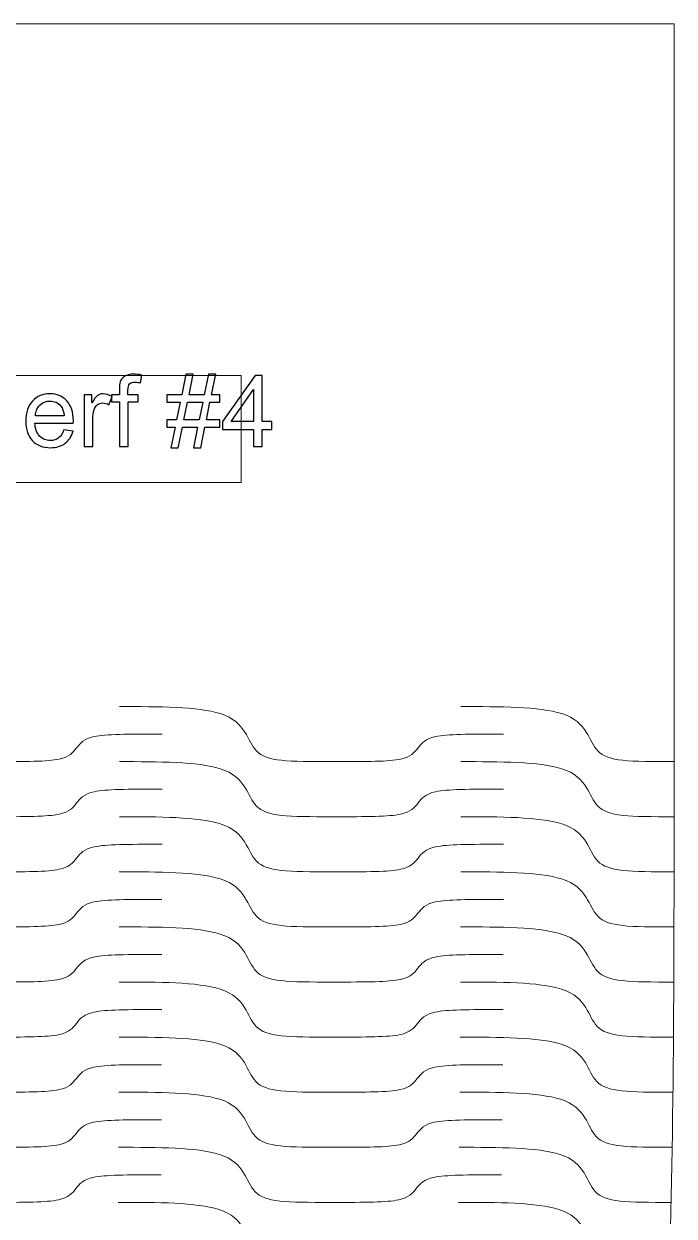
# Model space of a CAD drawing. Header units: centimetres. Extents: x -29.7 to 21.6, y -14.4 to 13.7.
# Drawn here: x -2.89 to 0.9, y 6.73 to 13.7 of the extents above; entities that cross this region are included whole.
import ezdxf

# ---------------------------------------------------------------- set-up
doc = ezdxf.new("R2010")
doc.units = ezdxf.units.CM
doc.header["$MEASUREMENT"] = 0
doc.layers.add('Layer 1', color=7, linetype='Continuous')

msp = doc.modelspace()

# ---------------------------------------------------------------- linework, layer by layer
at = {"layer": 'Layer 1', "color": 1, "lineweight": 9}
for points, knots in [([(-9.06641, 9.70732), (-9.06641, 9.70732), (-9.06641, 13.6953), (-9.06641, 13.6953), (-9.06641, 13.6953), (-9.06641, 13.6953), (0.90354, 13.6953), (0.90354, 13.6953), (0.90354, 13.6953), (0.90354, 13.6953), (0.90354, 9.70732), (0.90354, 9.70732)], [0, 0, 0, 0, 0.25, 0.25, 0.25, 0.25, 0.5, 0.5, 0.5, 0.5, 1, 1, 1, 1]), ([(-1.62536, 11.01684), (-1.62536, 11.01684), (-6.10101, 11.01684), (-6.10101, 11.01684), (-6.10101, 11.01684), (-6.10101, 11.01684), (-6.10101, 11.64086), (-6.10101, 11.64086), (-6.10101, 11.64086), (-6.10101, 11.64086), (-1.62536, 11.64086), (-1.62536, 11.64086), (-1.62536, 11.64086), (-1.62536, 11.64086), (-1.62536, 11.01684), (-1.62536, 11.01684)], [0, 0, 0, 0, 0.2, 0.2, 0.2, 0.2, 0.4, 0.4, 0.4, 0.4, 0.6, 0.6, 0.6, 0.6, 1, 1, 1, 1]), ([(-1.62536, 11.01684), (-1.62536, 11.01684), (-6.10101, 11.01684), (-6.10101, 11.01684), (-6.10101, 11.01684), (-6.10101, 11.01684), (-6.10101, 11.64086), (-6.10101, 11.64086), (-6.10101, 11.64086), (-6.10101, 11.64086), (-1.62536, 11.64086), (-1.62536, 11.64086), (-1.62536, 11.64086), (-1.62536, 11.64086), (-1.62536, 11.01684), (-1.62536, 11.01684)], [0, 0, 0, 0, 0.2, 0.2, 0.2, 0.2, 0.4, 0.4, 0.4, 0.4, 0.6, 0.6, 0.6, 0.6, 1, 1, 1, 1]), ([(-2.33673, 11.22593), (-2.33673, 11.22593), (-2.33673, 11.48802), (-2.33673, 11.48802), (-2.33673, 11.48802), (-2.33673, 11.48802), (-2.38206, 11.48802), (-2.38206, 11.48802), (-2.38206, 11.48802), (-2.38206, 11.48802), (-2.38206, 11.52753), (-2.38206, 11.52753), (-2.38206, 11.52753), (-2.38206, 11.52753), (-2.33673, 11.52753), (-2.33673, 11.52753), (-2.33673, 11.52753), (-2.33673, 11.52753), (-2.33673, 11.55949), (-2.33673, 11.55949), (-2.33673, 11.55949), (-2.33673, 11.57974), (-2.33499, 11.59475), (-2.33141, 11.60453), (-2.33141, 11.60453), (-2.32647, 11.6177), (-2.31794, 11.62845), (-2.30555, 11.63668), (-2.30555, 11.63668), (-2.29325, 11.64492), (-2.27591, 11.64899), (-2.25363, 11.64899), (-2.25363, 11.64899), (-2.2392, 11.64899), (-2.22332, 11.64724), (-2.20588, 11.64385), (-2.20588, 11.64385), (-2.20588, 11.64385), (-2.21354, 11.59911), (-2.21354, 11.59911), (-2.21354, 11.59911), (-2.22419, 11.60095), (-2.23416, 11.60191), (-2.24366, 11.60191), (-2.24366, 11.60191), (-2.25915, 11.60191), (-2.2701, 11.59862), (-2.27659, 11.59204), (-2.27659, 11.59204), (-2.28298, 11.58545), (-2.28618, 11.57315), (-2.28618, 11.55513), (-2.28618, 11.55513), (-2.28618, 11.55513), (-2.28618, 11.52753), (-2.28618, 11.52753), (-2.28618, 11.52753), (-2.28618, 11.52753), (-2.22748, 11.52753), (-2.22748, 11.52753), (-2.22748, 11.52753), (-2.22748, 11.52753), (-2.22748, 11.48802), (-2.22748, 11.48802), (-2.22748, 11.48802), (-2.22748, 11.48802), (-2.28559, 11.48802), (-2.28559, 11.48802), (-2.28559, 11.48802), (-2.28559, 11.48802), (-2.28559, 11.22593), (-2.28559, 11.22593), (-2.28559, 11.22593), (-2.28559, 11.22593), (-2.33673, 11.22593), (-2.33673, 11.22593)], [0, 0, 0, 0, 0.05, 0.05, 0.05, 0.05, 0.1, 0.1, 0.1, 0.1, 0.15, 0.15, 0.15, 0.15, 0.2, 0.2, 0.2, 0.2, 0.25, 0.25, 0.25, 0.25, 0.3, 0.3, 0.3, 0.3, 0.35, 0.35, 0.35, 0.35, 0.4, 0.4, 0.4, 0.4, 0.45, 0.45, 0.45, 0.45, 0.5, 0.5, 0.5, 0.5, 0.55, 0.55, 0.55, 0.55, 0.6, 0.6, 0.6, 0.6, 0.65, 0.65, 0.65, 0.65, 0.7, 0.7, 0.7, 0.7, 0.75, 0.75, 0.75, 0.75, 0.8, 0.8, 0.8, 0.8, 0.85, 0.85, 0.85, 0.85, 0.9, 0.9, 0.9, 0.9, 1, 1, 1, 1]), ([(-2.03533, 11.21896), (-2.03533, 11.21896), (-2.01064, 11.33983), (-2.01064, 11.33983), (-2.01064, 11.33983), (-2.01064, 11.33983), (-2.05858, 11.33983), (-2.05858, 11.33983), (-2.05858, 11.33983), (-2.05858, 11.33983), (-2.05858, 11.38225), (-2.05858, 11.38225), (-2.05858, 11.38225), (-2.05858, 11.38225), (-2.00202, 11.38225), (-2.00202, 11.38225), (-2.00202, 11.38225), (-2.00202, 11.38225), (-1.981, 11.48511), (-1.981, 11.48511), (-1.981, 11.48511), (-1.981, 11.48511), (-2.05858, 11.48511), (-2.05858, 11.48511), (-2.05858, 11.48511), (-2.05858, 11.48511), (-2.05858, 11.52753), (-2.05858, 11.52753), (-2.05858, 11.52753), (-2.05858, 11.52753), (-1.97238, 11.52753), (-1.97238, 11.52753), (-1.97238, 11.52753), (-1.97238, 11.52753), (-1.94758, 11.64899), (-1.94758, 11.64899), (-1.94758, 11.64899), (-1.94758, 11.64899), (-1.90497, 11.64899), (-1.90497, 11.64899), (-1.90497, 11.64899), (-1.90497, 11.64899), (-1.92976, 11.52753), (-1.92976, 11.52753), (-1.92976, 11.52753), (-1.92976, 11.52753), (-1.84114, 11.52753), (-1.84114, 11.52753), (-1.84114, 11.52753), (-1.84114, 11.52753), (-1.81635, 11.64899), (-1.81635, 11.64899), (-1.81635, 11.64899), (-1.81635, 11.64899), (-1.77383, 11.64899), (-1.77383, 11.64899), (-1.77383, 11.64899), (-1.77383, 11.64899), (-1.79862, 11.52753), (-1.79862, 11.52753), (-1.79862, 11.52753), (-1.79862, 11.52753), (-1.74942, 11.52753), (-1.74942, 11.52753), (-1.74942, 11.52753), (-1.74942, 11.52753), (-1.74942, 11.48511), (-1.74942, 11.48511), (-1.74942, 11.48511), (-1.74942, 11.48511), (-1.80724, 11.48511), (-1.80724, 11.48511), (-1.80724, 11.48511), (-1.80724, 11.48511), (-1.82826, 11.38225), (-1.82826, 11.38225), (-1.82826, 11.38225), (-1.82826, 11.38225), (-1.74942, 11.38225), (-1.74942, 11.38225), (-1.74942, 11.38225), (-1.74942, 11.38225), (-1.74942, 11.33983), (-1.74942, 11.33983), (-1.74942, 11.33983), (-1.74942, 11.33983), (-1.83688, 11.33983), (-1.83688, 11.33983), (-1.83688, 11.33983), (-1.83688, 11.33983), (-1.86158, 11.21896), (-1.86158, 11.21896), (-1.86158, 11.21896), (-1.86158, 11.21896), (-1.90419, 11.21896), (-1.90419, 11.21896), (-1.90419, 11.21896), (-1.90419, 11.21896), (-1.8795, 11.33983), (-1.8795, 11.33983), (-1.8795, 11.33983), (-1.8795, 11.33983), (-1.96812, 11.33983), (-1.96812, 11.33983), (-1.96812, 11.33983), (-1.96812, 11.33983), (-1.99282, 11.21896), (-1.99282, 11.21896), (-1.99282, 11.21896), (-1.99282, 11.21896), (-2.03533, 11.21896), (-2.03533, 11.21896)], [0, 0, 0, 0, 0.0344828, 0.0344828, 0.0344828, 0.0344828, 0.0689655, 0.0689655, 0.0689655, 0.0689655, 0.1034483, 0.1034483, 0.1034483, 0.1034483, 0.137931, 0.137931, 0.137931, 0.137931, 0.1724138, 0.1724138, 0.1724138, 0.1724138, 0.2068966, 0.2068966, 0.2068966, 0.2068966, 0.2413793, 0.2413793, 0.2413793, 0.2413793, 0.2758621, 0.2758621, 0.2758621, 0.2758621, 0.3103448, 0.3103448, 0.3103448, 0.3103448, 0.3448276, 0.3448276, 0.3448276, 0.3448276, 0.3793103, 0.3793103, 0.3793103, 0.3793103, 0.4137931, 0.4137931, 0.4137931, 0.4137931, 0.4482759, 0.4482759, 0.4482759, 0.4482759, 0.4827586, 0.4827586, 0.4827586, 0.4827586, 0.5172414, 0.5172414, 0.5172414, 0.5172414, 0.5517241, 0.5517241, 0.5517241, 0.5517241, 0.5862069, 0.5862069, 0.5862069, 0.5862069, 0.6206897, 0.6206897, 0.6206897, 0.6206897, 0.6551724, 0.6551724, 0.6551724, 0.6551724, 0.6896552, 0.6896552, 0.6896552, 0.6896552, 0.7241379, 0.7241379, 0.7241379, 0.7241379, 0.7586207, 0.7586207, 0.7586207, 0.7586207, 0.7931034, 0.7931034, 0.7931034, 0.7931034, 0.8275862, 0.8275862, 0.8275862, 0.8275862, 0.862069, 0.862069, 0.862069, 0.862069, 0.8965517, 0.8965517, 0.8965517, 0.8965517, 0.9310345, 0.9310345, 0.9310345, 0.9310345, 1, 1, 1, 1]), ([(-1.55349, 11.22593), (-1.55349, 11.22593), (-1.55349, 11.3253), (-1.55349, 11.3253), (-1.55349, 11.3253), (-1.55349, 11.3253), (-1.73422, 11.3253), (-1.73422, 11.3253), (-1.73422, 11.3253), (-1.73422, 11.3253), (-1.73422, 11.37237), (-1.73422, 11.37237), (-1.73422, 11.37237), (-1.73422, 11.37237), (-1.54419, 11.64201), (-1.54419, 11.64201), (-1.54419, 11.64201), (-1.54419, 11.64201), (-1.50235, 11.64201), (-1.50235, 11.64201), (-1.50235, 11.64201), (-1.50235, 11.64201), (-1.50235, 11.37237), (-1.50235, 11.37237), (-1.50235, 11.37237), (-1.50235, 11.37237), (-1.44598, 11.37237), (-1.44598, 11.37237), (-1.44598, 11.37237), (-1.44598, 11.37237), (-1.44598, 11.3253), (-1.44598, 11.3253), (-1.44598, 11.3253), (-1.44598, 11.3253), (-1.50235, 11.3253), (-1.50235, 11.3253), (-1.50235, 11.3253), (-1.50235, 11.3253), (-1.50235, 11.22593), (-1.50235, 11.22593), (-1.50235, 11.22593), (-1.50235, 11.22593), (-1.55349, 11.22593), (-1.55349, 11.22593)], [0, 0, 0, 0, 0.0833333, 0.0833333, 0.0833333, 0.0833333, 0.1666667, 0.1666667, 0.1666667, 0.1666667, 0.25, 0.25, 0.25, 0.25, 0.3333333, 0.3333333, 0.3333333, 0.3333333, 0.4166667, 0.4166667, 0.4166667, 0.4166667, 0.5, 0.5, 0.5, 0.5, 0.5833333, 0.5833333, 0.5833333, 0.5833333, 0.6666667, 0.6666667, 0.6666667, 0.6666667, 0.75, 0.75, 0.75, 0.75, 0.8333333, 0.8333333, 0.8333333, 0.8333333, 1, 1, 1, 1]), ([(-2.65993, 11.32356), (-2.65993, 11.32356), (-2.60705, 11.31658), (-2.60705, 11.31658), (-2.60705, 11.31658), (-2.61528, 11.28588), (-2.63068, 11.26196), (-2.65315, 11.24501), (-2.65315, 11.24501), (-2.67562, 11.22806), (-2.70429, 11.21954), (-2.73925, 11.21954), (-2.73925, 11.21954), (-2.78322, 11.21954), (-2.81809, 11.2331), (-2.84385, 11.26022), (-2.84385, 11.26022), (-2.86962, 11.28724), (-2.8825, 11.3253), (-2.8825, 11.37421), (-2.8825, 11.37421), (-2.8825, 11.42477), (-2.86952, 11.46409), (-2.84347, 11.49199), (-2.84347, 11.49199), (-2.81741, 11.51998), (-2.78361, 11.53392), (-2.74206, 11.53392), (-2.74206, 11.53392), (-2.70187, 11.53392), (-2.66903, 11.52027), (-2.64356, 11.49286), (-2.64356, 11.49286), (-2.61809, 11.46545), (-2.6053, 11.4269), (-2.6053, 11.37721), (-2.6053, 11.37721), (-2.6053, 11.37421), (-2.6054, 11.36966), (-2.60559, 11.36366), (-2.60559, 11.36366), (-2.60559, 11.36366), (-2.8302, 11.36366), (-2.8302, 11.36366), (-2.8302, 11.36366), (-2.82826, 11.33063), (-2.81896, 11.30525), (-2.80211, 11.28772), (-2.80211, 11.28772), (-2.78535, 11.27019), (-2.76434, 11.26138), (-2.73925, 11.26138), (-2.73925, 11.26138), (-2.72056, 11.26138), (-2.70458, 11.26632), (-2.69141, 11.2762), (-2.69141, 11.2762), (-2.67814, 11.28608), (-2.66768, 11.30186), (-2.65993, 11.32356)], [0, 0, 0, 0, 0.0625, 0.0625, 0.0625, 0.0625, 0.125, 0.125, 0.125, 0.125, 0.1875, 0.1875, 0.1875, 0.1875, 0.25, 0.25, 0.25, 0.25, 0.3125, 0.3125, 0.3125, 0.3125, 0.375, 0.375, 0.375, 0.375, 0.4375, 0.4375, 0.4375, 0.4375, 0.5, 0.5, 0.5, 0.5, 0.5625, 0.5625, 0.5625, 0.5625, 0.625, 0.625, 0.625, 0.625, 0.6875, 0.6875, 0.6875, 0.6875, 0.75, 0.75, 0.75, 0.75, 0.8125, 0.8125, 0.8125, 0.8125, 0.875, 0.875, 0.875, 0.875, 1, 1, 1, 1]), ([(-2.82729, 11.4055), (-2.82729, 11.4055), (-2.65935, 11.4055), (-2.65935, 11.4055), (-2.65935, 11.4055), (-2.66158, 11.43087), (-2.66807, 11.44985), (-2.67862, 11.46254), (-2.67862, 11.46254), (-2.6948, 11.4822), (-2.71591, 11.49208), (-2.74177, 11.49208), (-2.74177, 11.49208), (-2.76521, 11.49208), (-2.78487, 11.48424), (-2.80085, 11.46855), (-2.80085, 11.46855), (-2.81674, 11.45286), (-2.82555, 11.43184), (-2.82729, 11.4055)], [0, 0, 0, 0, 0.1666667, 0.1666667, 0.1666667, 0.1666667, 0.3333333, 0.3333333, 0.3333333, 0.3333333, 0.5, 0.5, 0.5, 0.5, 0.6666667, 0.6666667, 0.6666667, 0.6666667, 1, 1, 1, 1]), ([(-2.54303, 11.22593), (-2.54303, 11.22593), (-2.54303, 11.52753), (-2.54303, 11.52753), (-2.54303, 11.52753), (-2.54303, 11.52753), (-2.49712, 11.52753), (-2.49712, 11.52753), (-2.49712, 11.52753), (-2.49712, 11.52753), (-2.49712, 11.48133), (-2.49712, 11.48133), (-2.49712, 11.48133), (-2.4854, 11.50274), (-2.47455, 11.51688), (-2.46458, 11.52366), (-2.46458, 11.52366), (-2.4546, 11.53053), (-2.44366, 11.53392), (-2.43174, 11.53392), (-2.43174, 11.53392), (-2.4145, 11.53392), (-2.39697, 11.5285), (-2.37915, 11.51775), (-2.37915, 11.51775), (-2.37915, 11.51775), (-2.39736, 11.47058), (-2.39736, 11.47058), (-2.39736, 11.47058), (-2.40976, 11.47755), (-2.42215, 11.48104), (-2.43455, 11.48104), (-2.43455, 11.48104), (-2.44569, 11.48104), (-2.45567, 11.47765), (-2.46448, 11.47097), (-2.46448, 11.47097), (-2.47329, 11.46429), (-2.47959, 11.45499), (-2.48337, 11.44308), (-2.48337, 11.44308), (-2.48908, 11.42496), (-2.49189, 11.40511), (-2.49189, 11.38351), (-2.49189, 11.38351), (-2.49189, 11.38351), (-2.49189, 11.22593), (-2.49189, 11.22593), (-2.49189, 11.22593), (-2.49189, 11.22593), (-2.54303, 11.22593), (-2.54303, 11.22593)], [0, 0, 0, 0, 0.0714286, 0.0714286, 0.0714286, 0.0714286, 0.1428571, 0.1428571, 0.1428571, 0.1428571, 0.2142857, 0.2142857, 0.2142857, 0.2142857, 0.2857143, 0.2857143, 0.2857143, 0.2857143, 0.3571429, 0.3571429, 0.3571429, 0.3571429, 0.4285714, 0.4285714, 0.4285714, 0.4285714, 0.5, 0.5, 0.5, 0.5, 0.5714286, 0.5714286, 0.5714286, 0.5714286, 0.6428571, 0.6428571, 0.6428571, 0.6428571, 0.7142857, 0.7142857, 0.7142857, 0.7142857, 0.7857143, 0.7857143, 0.7857143, 0.7857143, 0.8571429, 0.8571429, 0.8571429, 0.8571429, 1, 1, 1, 1]), ([(-1.55349, 11.37237), (-1.55349, 11.37237), (-1.55349, 11.55959), (-1.55349, 11.55959), (-1.55349, 11.55959), (-1.55349, 11.55959), (-1.68395, 11.37237), (-1.68395, 11.37237), (-1.68395, 11.37237), (-1.68395, 11.37237), (-1.55349, 11.37237), (-1.55349, 11.37237)], [0, 0, 0, 0, 0.25, 0.25, 0.25, 0.25, 0.5, 0.5, 0.5, 0.5, 1, 1, 1, 1]), ([(-1.9595, 11.38225), (-1.9595, 11.38225), (-1.87088, 11.38225), (-1.87088, 11.38225), (-1.87088, 11.38225), (-1.87088, 11.38225), (-1.84986, 11.48511), (-1.84986, 11.48511), (-1.84986, 11.48511), (-1.84986, 11.48511), (-1.93848, 11.48511), (-1.93848, 11.48511), (-1.93848, 11.48511), (-1.93848, 11.48511), (-1.9595, 11.38225), (-1.9595, 11.38225)], [0, 0, 0, 0, 0.2, 0.2, 0.2, 0.2, 0.4, 0.4, 0.4, 0.4, 0.6, 0.6, 0.6, 0.6, 1, 1, 1, 1]), ([(-2.3367, 9.70732), (-2.10809, 9.70732), (-1.87948, 9.70732), (-1.747, 9.66592), (-1.747, 9.66592), (-1.6699, 9.64184), (-1.63065, 9.60101), (-1.60382, 9.55818), (-1.60382, 9.55818), (-1.5789, 9.51837), (-1.56389, 9.47724), (-1.53595, 9.44798), (-1.53595, 9.44798), (-1.47667, 9.38594), (-1.35275, 9.38549), (-1.09046, 9.38549)], [0, 0, 0, 0, 0.2, 0.2, 0.2, 0.2, 0.4, 0.4, 0.4, 0.4, 0.6, 0.6, 0.6, 0.6, 1, 1, 1, 1]), ([(0.90354, 9.70732), (0.90354, 6.85878), (0.90354, 5.4345), (0.65429, 4.0102), (0.65429, 4.0102), (0.40505, 2.58594), (-0.09346, 1.16166), (-2.08744, -0.26262)], [0, 0, 0, 0, 0.3333333, 0.3333333, 0.3333333, 0.3333333, 1, 1, 1, 1]), ([(-0.3427, 9.70732), (-0.11408, 9.70732), (0.11453, 9.70732), (0.24697, 9.66592), (0.24697, 9.66592), (0.32407, 9.64184), (0.36336, 9.60101), (0.39013, 9.55818), (0.39013, 9.55818), (0.41509, 9.51837), (0.43011, 9.47724), (0.45806, 9.44798), (0.45806, 9.44798), (0.5173, 9.38594), (0.64124, 9.38549), (0.90353, 9.38549)], [0, 0, 0, 0, 0.2, 0.2, 0.2, 0.2, 0.4, 0.4, 0.4, 0.4, 0.6, 0.6, 0.6, 0.6, 1, 1, 1, 1]), ([(-2.08744, 9.5464), (-2.2926, 9.5464), (-2.41332, 9.5464), (-2.48437, 9.53145), (-2.48437, 9.53145), (-2.54277, 9.51916), (-2.56486, 9.49318), (-2.58596, 9.46596), (-2.58596, 9.46596), (-2.60705, 9.43871), (-2.62913, 9.41272), (-2.68759, 9.40043), (-2.68759, 9.40043), (-2.75866, 9.38549), (-2.87935, 9.38549), (-3.08444, 9.38549)], [0, 0, 0, 0, 0.2, 0.2, 0.2, 0.2, 0.4, 0.4, 0.4, 0.4, 0.6, 0.6, 0.6, 0.6, 1, 1, 1, 1]), ([(-0.09348, 9.5464), (-0.2986, 9.5464), (-0.41933, 9.5464), (-0.49038, 9.53145), (-0.49038, 9.53145), (-0.54881, 9.51916), (-0.57087, 9.49318), (-0.59196, 9.46596), (-0.59196, 9.46596), (-0.61306, 9.43871), (-0.63515, 9.41272), (-0.6936, 9.40043), (-0.6936, 9.40043), (-0.76467, 9.38549), (-0.88539, 9.38549), (-1.09046, 9.38549)], [0, 0, 0, 0, 0.2, 0.2, 0.2, 0.2, 0.4, 0.4, 0.4, 0.4, 0.6, 0.6, 0.6, 0.6, 1, 1, 1, 1]), ([(-2.3367, 9.38549), (-2.10809, 9.38549), (-1.87948, 9.38549), (-1.74704, 9.34411), (-1.74704, 9.34411), (-1.6699, 9.32), (-1.63066, 9.27918), (-1.60384, 9.23636), (-1.60384, 9.23636), (-1.57893, 9.19654), (-1.56393, 9.15543), (-1.53598, 9.12617), (-1.53598, 9.12617), (-1.47676, 9.06412), (-1.3528, 9.06368), (-1.09052, 9.06368)], [0, 0, 0, 0, 0.2, 0.2, 0.2, 0.2, 0.4, 0.4, 0.4, 0.4, 0.6, 0.6, 0.6, 0.6, 1, 1, 1, 1]), ([(-0.34272, 9.38549), (-0.11408, 9.38549), (0.11453, 9.38549), (0.24695, 9.34411), (0.24695, 9.34411), (0.32406, 9.32), (0.36329, 9.27918), (0.39008, 9.23636), (0.39008, 9.23636), (0.41502, 9.19654), (0.43003, 9.15543), (0.45796, 9.12617), (0.45796, 9.12617), (0.51718, 9.06412), (0.64116, 9.06368), (0.90343, 9.06368)], [0, 0, 0, 0, 0.2, 0.2, 0.2, 0.2, 0.4, 0.4, 0.4, 0.4, 0.6, 0.6, 0.6, 0.6, 1, 1, 1, 1]), ([(-2.08746, 9.22458), (-2.29261, 9.22458), (-2.41335, 9.22458), (-2.4844, 9.20963), (-2.4844, 9.20963), (-2.54278, 9.19733), (-2.56488, 9.17136), (-2.58597, 9.14413), (-2.58597, 9.14413), (-2.60707, 9.11689), (-2.62916, 9.09089), (-2.68763, 9.07859), (-2.68763, 9.07859), (-2.75868, 9.06368), (-2.87937, 9.06368), (-3.08446, 9.06368)], [0, 0, 0, 0, 0.2, 0.2, 0.2, 0.2, 0.4, 0.4, 0.4, 0.4, 0.6, 0.6, 0.6, 0.6, 1, 1, 1, 1]), ([(-0.09351, 9.22458), (-0.29866, 9.22458), (-0.41938, 9.22458), (-0.49042, 9.20963), (-0.49042, 9.20963), (-0.54886, 9.19733), (-0.57092, 9.17136), (-0.59202, 9.14413), (-0.59202, 9.14413), (-0.61311, 9.11689), (-0.6352, 9.09089), (-0.69369, 9.07859), (-0.69369, 9.07859), (-0.76474, 9.06368), (-0.88545, 9.06368), (-1.09052, 9.06368)], [0, 0, 0, 0, 0.2, 0.2, 0.2, 0.2, 0.4, 0.4, 0.4, 0.4, 0.6, 0.6, 0.6, 0.6, 1, 1, 1, 1]), ([(-2.33673, 9.06368), (-2.10812, 9.06368), (-1.87951, 9.06368), (-1.74711, 9.02229), (-1.74711, 9.02229), (-1.66999, 8.99819), (-1.63076, 8.95735), (-1.60397, 8.91455), (-1.60397, 8.91455), (-1.57904, 8.87471), (-1.56405, 8.83359), (-1.53613, 8.80432), (-1.53613, 8.80432), (-1.4769, 8.74228), (-1.35297, 8.74186), (-1.0907, 8.74186)], [0, 0, 0, 0, 0.2, 0.2, 0.2, 0.2, 0.4, 0.4, 0.4, 0.4, 0.6, 0.6, 0.6, 0.6, 1, 1, 1, 1]), ([(-0.3428, 9.06368), (-0.11418, 9.06368), (0.11443, 9.06368), (0.24685, 9.02229), (0.24685, 9.02229), (0.32391, 8.99819), (0.36313, 8.95735), (0.38994, 8.91455), (0.38994, 8.91455), (0.41483, 8.87471), (0.4298, 8.83359), (0.45772, 8.80432), (0.45772, 8.80432), (0.51691, 8.74228), (0.64085, 8.74186), (0.9031, 8.74186)], [0, 0, 0, 0, 0.2, 0.2, 0.2, 0.2, 0.4, 0.4, 0.4, 0.4, 0.6, 0.6, 0.6, 0.6, 1, 1, 1, 1]), ([(-2.08757, 8.90275), (-2.2927, 8.90275), (-2.41339, 8.90275), (-2.48445, 8.8878), (-2.48445, 8.8878), (-2.54287, 8.8755), (-2.56495, 8.84953), (-2.58606, 8.8223), (-2.58606, 8.8223), (-2.60715, 8.79506), (-2.62922, 8.76906), (-2.68772, 8.75678), (-2.68772, 8.75678), (-2.75877, 8.74186), (-2.87946, 8.74186), (-3.08454, 8.74186)], [0, 0, 0, 0, 0.2, 0.2, 0.2, 0.2, 0.4, 0.4, 0.4, 0.4, 0.6, 0.6, 0.6, 0.6, 1, 1, 1, 1]), ([(-0.09368, 8.90275), (-0.29882, 8.90275), (-0.41953, 8.90275), (-0.49058, 8.8878), (-0.49058, 8.8878), (-0.54901, 8.8755), (-0.57107, 8.84953), (-0.5922, 8.8223), (-0.5922, 8.8223), (-0.61332, 8.79506), (-0.63539, 8.76906), (-0.69389, 8.75678), (-0.69389, 8.75678), (-0.76495, 8.74186), (-0.88565, 8.74186), (-1.0907, 8.74186)], [0, 0, 0, 0, 0.2, 0.2, 0.2, 0.2, 0.4, 0.4, 0.4, 0.4, 0.6, 0.6, 0.6, 0.6, 1, 1, 1, 1]), ([(-2.33683, 8.74186), (-2.10825, 8.74186), (-1.87966, 8.74186), (-1.74726, 8.70046), (-1.74726, 8.70046), (-1.67018, 8.67634), (-1.63095, 8.63554), (-1.60417, 8.59271), (-1.60417, 8.59271), (-1.57929, 8.55289), (-1.56434, 8.51176), (-1.53641, 8.4825), (-1.53641, 8.4825), (-1.47725, 8.42044), (-1.35334, 8.42002), (-1.09111, 8.42002)], [0, 0, 0, 0, 0.2, 0.2, 0.2, 0.2, 0.4, 0.4, 0.4, 0.4, 0.6, 0.6, 0.6, 0.6, 1, 1, 1, 1]), ([(-0.34303, 8.74186), (-0.11442, 8.74186), (0.11417, 8.74186), (0.24654, 8.70046), (0.24654, 8.70046), (0.32358, 8.67634), (0.36276, 8.63554), (0.38951, 8.59271), (0.38951, 8.59271), (0.41436, 8.55289), (0.42931, 8.51176), (0.45718, 8.4825), (0.45718, 8.4825), (0.51632, 8.42044), (0.64023, 8.42002), (0.90247, 8.42002)], [0, 0, 0, 0, 0.2, 0.2, 0.2, 0.2, 0.4, 0.4, 0.4, 0.4, 0.6, 0.6, 0.6, 0.6, 1, 1, 1, 1]), ([(-2.08775, 8.58093), (-2.29286, 8.58093), (-2.41357, 8.58093), (-2.4846, 8.56597), (-2.4846, 8.56597), (-2.54303, 8.55368), (-2.56513, 8.5277), (-2.58622, 8.50047), (-2.58622, 8.50047), (-2.60733, 8.47323), (-2.6294, 8.44725), (-2.68789, 8.43496), (-2.68789, 8.43496), (-2.75895, 8.42002), (-2.87961, 8.42002), (-3.08465, 8.42002)], [0, 0, 0, 0, 0.2, 0.2, 0.2, 0.2, 0.4, 0.4, 0.4, 0.4, 0.6, 0.6, 0.6, 0.6, 1, 1, 1, 1]), ([(-0.09405, 8.58093), (-0.29918, 8.58093), (-0.41988, 8.58093), (-0.49093, 8.56597), (-0.49093, 8.56597), (-0.54937, 8.55368), (-0.57148, 8.5277), (-0.59259, 8.50047), (-0.59259, 8.50047), (-0.61374, 8.47323), (-0.63585, 8.44725), (-0.69432, 8.43496), (-0.69432, 8.43496), (-0.76537, 8.42002), (-0.88608, 8.42002), (-1.09111, 8.42002)], [0, 0, 0, 0, 0.2, 0.2, 0.2, 0.2, 0.4, 0.4, 0.4, 0.4, 0.6, 0.6, 0.6, 0.6, 1, 1, 1, 1]), ([(-2.33707, 8.42002), (-2.10852, 8.42002), (-1.87994, 8.42002), (-1.74759, 8.37861), (-1.74759, 8.37861), (-1.67056, 8.35453), (-1.63137, 8.31372), (-1.60463, 8.27088), (-1.60463, 8.27088), (-1.57979, 8.23106), (-1.56486, 8.18995), (-1.53698, 8.16068), (-1.53698, 8.16068), (-1.47787, 8.09863), (-1.35399, 8.0982), (-1.09181, 8.0982)], [0, 0, 0, 0, 0.2, 0.2, 0.2, 0.2, 0.4, 0.4, 0.4, 0.4, 0.6, 0.6, 0.6, 0.6, 1, 1, 1, 1]), ([(-0.34351, 8.42002), (-0.11493, 8.42002), (0.11361, 8.42002), (0.2459, 8.37861), (0.2459, 8.37861), (0.32293, 8.35453), (0.36202, 8.31372), (0.3887, 8.27088), (0.3887, 8.27088), (0.4135, 8.23106), (0.42834, 8.18995), (0.45621, 8.16068), (0.45621, 8.16068), (0.51522, 8.09863), (0.63912, 8.0982), (0.90129, 8.0982)], [0, 0, 0, 0, 0.2, 0.2, 0.2, 0.2, 0.4, 0.4, 0.4, 0.4, 0.6, 0.6, 0.6, 0.6, 1, 1, 1, 1]), ([(-2.0881, 8.2591), (-2.29318, 8.2591), (-2.41389, 8.2591), (-2.48492, 8.24415), (-2.48492, 8.24415), (-2.54332, 8.23186), (-2.56542, 8.2059), (-2.58651, 8.17865), (-2.58651, 8.17865), (-2.60766, 8.15141), (-2.62975, 8.12543), (-2.68823, 8.11313), (-2.68823, 8.11313), (-2.75925, 8.0982), (-2.87989, 8.0982), (-3.08488, 8.0982)], [0, 0, 0, 0, 0.2, 0.2, 0.2, 0.2, 0.4, 0.4, 0.4, 0.4, 0.6, 0.6, 0.6, 0.6, 1, 1, 1, 1]), ([(-0.09479, 8.2591), (-0.29988, 8.2591), (-0.42057, 8.2591), (-0.4916, 8.24415), (-0.4916, 8.24415), (-0.55005, 8.23186), (-0.57218, 8.2059), (-0.59333, 8.17865), (-0.59333, 8.17865), (-0.61449, 8.15141), (-0.63662, 8.12543), (-0.69509, 8.11313), (-0.69509, 8.11313), (-0.76616, 8.0982), (-0.88681, 8.0982), (-1.09181, 8.0982)], [0, 0, 0, 0, 0.2, 0.2, 0.2, 0.2, 0.4, 0.4, 0.4, 0.4, 0.6, 0.6, 0.6, 0.6, 1, 1, 1, 1]), ([(-2.33748, 8.0982), (-2.10898, 8.0982), (-1.88046, 8.0982), (-1.74819, 8.0568), (-1.74819, 8.0568), (-1.6712, 8.03271), (-1.63206, 7.99188), (-1.60538, 7.94906), (-1.60538, 7.94906), (-1.58058, 7.90923), (-1.56572, 7.86812), (-1.53787, 7.83884), (-1.53787, 7.83884), (-1.47885, 7.77681), (-1.35501, 7.77636), (-1.09294, 7.77636)], [0, 0, 0, 0, 0.2, 0.2, 0.2, 0.2, 0.4, 0.4, 0.4, 0.4, 0.6, 0.6, 0.6, 0.6, 1, 1, 1, 1]), ([(-0.34441, 8.0982), (-0.11588, 8.0982), (0.11263, 8.0982), (0.24479, 8.0568), (0.24479, 8.0568), (0.32175, 8.03271), (0.36078, 7.99188), (0.38732, 7.94906), (0.38732, 7.94906), (0.41203, 7.90923), (0.42682, 7.86812), (0.45461, 7.83884), (0.45461, 7.83884), (0.51346, 7.77681), (0.6373, 7.77636), (0.89936, 7.77636)], [0, 0, 0, 0, 0.2, 0.2, 0.2, 0.2, 0.4, 0.4, 0.4, 0.4, 0.6, 0.6, 0.6, 0.6, 1, 1, 1, 1]), ([(-2.08875, 7.93727), (-2.29376, 7.93727), (-2.41439, 7.93727), (-2.4854, 7.92232), (-2.4854, 7.92232), (-2.5438, 7.91003), (-2.56592, 7.88407), (-2.58703, 7.85685), (-2.58703, 7.85685), (-2.60818, 7.8296), (-2.63029, 7.80361), (-2.68874, 7.79131), (-2.68874, 7.79131), (-2.75974, 7.77636), (-2.88038, 7.77636), (-3.08526, 7.77636)], [0, 0, 0, 0, 0.2, 0.2, 0.2, 0.2, 0.4, 0.4, 0.4, 0.4, 0.6, 0.6, 0.6, 0.6, 1, 1, 1, 1]), ([(-0.09601, 7.93727), (-0.30102, 7.93727), (-0.42169, 7.93727), (-0.49275, 7.92232), (-0.49275, 7.92232), (-0.55119, 7.91003), (-0.57334, 7.88407), (-0.59453, 7.85685), (-0.59453, 7.85685), (-0.61574, 7.8296), (-0.63789, 7.80361), (-0.69638, 7.79131), (-0.69638, 7.79131), (-0.76743, 7.77636), (-0.88806, 7.77636), (-1.09294, 7.77636)], [0, 0, 0, 0, 0.2, 0.2, 0.2, 0.2, 0.4, 0.4, 0.4, 0.4, 0.6, 0.6, 0.6, 0.6, 1, 1, 1, 1]), ([(-2.33817, 7.77636), (-2.10974, 7.77636), (-1.8813, 7.77636), (-1.74915, 7.73498), (-1.74915, 7.73498), (-1.67221, 7.7109), (-1.63317, 7.67008), (-1.60658, 7.62724), (-1.60658, 7.62724), (-1.58187, 7.58743), (-1.56706, 7.54632), (-1.53927, 7.51704), (-1.53927, 7.51704), (-1.48039, 7.45501), (-1.35663, 7.45457), (-1.09472, 7.45457)], [0, 0, 0, 0, 0.2, 0.2, 0.2, 0.2, 0.4, 0.4, 0.4, 0.4, 0.6, 0.6, 0.6, 0.6, 1, 1, 1, 1]), ([(-0.34584, 7.77636), (-0.11742, 7.77636), (0.11102, 7.77636), (0.24302, 7.73498), (0.24302, 7.73498), (0.31987, 7.7109), (0.35876, 7.67008), (0.38521, 7.62724), (0.38521, 7.62724), (0.40977, 7.58743), (0.42444, 7.54632), (0.45209, 7.51704), (0.45209, 7.51704), (0.51075, 7.45501), (0.6345, 7.45457), (0.89642, 7.45457)], [0, 0, 0, 0, 0.2, 0.2, 0.2, 0.2, 0.4, 0.4, 0.4, 0.4, 0.6, 0.6, 0.6, 0.6, 1, 1, 1, 1]), ([(-2.0897, 7.61546), (-2.29464, 7.61546), (-2.4152, 7.61546), (-2.48622, 7.60052), (-2.48622, 7.60052), (-2.54461, 7.58822), (-2.56669, 7.56224), (-2.58785, 7.53502), (-2.58785, 7.53502), (-2.609, 7.50778), (-2.63112, 7.4818), (-2.68954, 7.46949), (-2.68954, 7.46949), (-2.76053, 7.45457), (-2.88107, 7.45457), (-3.08585, 7.45457)], [0, 0, 0, 0, 0.2, 0.2, 0.2, 0.2, 0.4, 0.4, 0.4, 0.4, 0.6, 0.6, 0.6, 0.6, 1, 1, 1, 1]), ([(-0.09796, 7.61546), (-0.30288, 7.61546), (-0.42348, 7.61546), (-0.49453, 7.60052), (-0.49453, 7.60052), (-0.55297, 7.58822), (-0.57515, 7.56224), (-0.5964, 7.53502), (-0.5964, 7.53502), (-0.61766, 7.50778), (-0.63988, 7.4818), (-0.69835, 7.46949), (-0.69835, 7.46949), (-0.7694, 7.45457), (-0.88993, 7.45457), (-1.09472, 7.45457)], [0, 0, 0, 0, 0.2, 0.2, 0.2, 0.2, 0.4, 0.4, 0.4, 0.4, 0.6, 0.6, 0.6, 0.6, 1, 1, 1, 1]), ([(-2.33919, 7.45457), (-2.11088, 7.45457), (-1.88259, 7.45457), (-1.7506, 7.41316), (-1.7506, 7.41316), (-1.67377, 7.3891), (-1.63484, 7.34825), (-1.60834, 7.30544), (-1.60834, 7.30544), (-1.58373, 7.26562), (-1.56901, 7.22452), (-1.54133, 7.19524), (-1.54133, 7.19524), (-1.48261, 7.1332), (-1.35897, 7.13277), (-1.09727, 7.13277)], [0, 0, 0, 0, 0.2, 0.2, 0.2, 0.2, 0.4, 0.4, 0.4, 0.4, 0.6, 0.6, 0.6, 0.6, 1, 1, 1, 1]), ([(-0.34806, 7.45457), (-0.11974, 7.45457), (0.10857, 7.45457), (0.24033, 7.41316), (0.24033, 7.41316), (0.31704, 7.3891), (0.35573, 7.34825), (0.382, 7.30544), (0.382, 7.30544), (0.40641, 7.26562), (0.42091, 7.22452), (0.44844, 7.19524), (0.44844, 7.19524), (0.50681, 7.1332), (0.63046, 7.13277), (0.89216, 7.13277)], [0, 0, 0, 0, 0.2, 0.2, 0.2, 0.2, 0.4, 0.4, 0.4, 0.4, 0.6, 0.6, 0.6, 0.6, 1, 1, 1, 1]), ([(-2.09115, 7.29367), (-2.2959, 7.29367), (-2.4164, 7.29367), (-2.4874, 7.27872), (-2.4874, 7.27872), (-2.54575, 7.26641), (-2.56789, 7.24046), (-2.58902, 7.21322), (-2.58902, 7.21322), (-2.61019, 7.18598), (-2.63232, 7.15999), (-2.69072, 7.1477), (-2.69072, 7.1477), (-2.76166, 7.13277), (-2.88209, 7.13277), (-3.08671, 7.13277)], [0, 0, 0, 0, 0.2, 0.2, 0.2, 0.2, 0.4, 0.4, 0.4, 0.4, 0.6, 0.6, 0.6, 0.6, 1, 1, 1, 1]), ([(-0.10086, 7.29367), (-0.30562, 7.29367), (-0.42611, 7.29367), (-0.49718, 7.27872), (-0.49718, 7.27872), (-0.55562, 7.26641), (-0.57787, 7.24046), (-0.59916, 7.21322), (-0.59916, 7.21322), (-0.62049, 7.18598), (-0.64275, 7.15999), (-0.70123, 7.1477), (-0.70123, 7.1477), (-0.77225, 7.13277), (-0.89269, 7.13277), (-1.09727, 7.13277)], [0, 0, 0, 0, 0.2, 0.2, 0.2, 0.2, 0.4, 0.4, 0.4, 0.4, 0.6, 0.6, 0.6, 0.6, 1, 1, 1, 1]), ([(-2.34069, 7.13277), (-2.1126, 7.13277), (-1.88449, 7.13277), (-1.75271, 7.09138), (-1.75271, 7.09138), (-1.67602, 7.06729), (-1.63722, 7.02646), (-1.6109, 6.98365), (-1.6109, 6.98365), (-1.5864, 6.94384), (-1.57184, 6.90273), (-1.54423, 6.87347), (-1.54423, 6.87347), (-1.48579, 6.81144), (-1.3623, 6.81099), (-1.10092, 6.81099)], [0, 0, 0, 0, 0.2, 0.2, 0.2, 0.2, 0.4, 0.4, 0.4, 0.4, 0.6, 0.6, 0.6, 0.6, 1, 1, 1, 1]), ([(-0.35126, 7.13277), (-0.12317, 7.13277), (0.10494, 7.13277), (0.23639, 7.09138), (0.23639, 7.09138), (0.31291, 7.06729), (0.35142, 7.02646), (0.37742, 6.98365), (0.37742, 6.98365), (0.40162, 6.94384), (0.41588, 6.90273), (0.44324, 6.87347), (0.44324, 6.87347), (0.50123, 6.81144), (0.62471, 6.81099), (0.88609, 6.81099)], [0, 0, 0, 0, 0.2, 0.2, 0.2, 0.2, 0.4, 0.4, 0.4, 0.4, 0.6, 0.6, 0.6, 0.6, 1, 1, 1, 1]), ([(-2.09321, 6.97188), (-2.29777, 6.97188), (-2.41816, 6.97188), (-2.48906, 6.95693), (-2.48906, 6.95693), (-2.54739, 6.94464), (-2.56954, 6.91867), (-2.59072, 6.89144), (-2.59072, 6.89144), (-2.61191, 6.86421), (-2.63404, 6.83823), (-2.69241, 6.82594), (-2.69241, 6.82594), (-2.7633, 6.81099), (-2.88356, 6.81099), (-3.08794, 6.81099)], [0, 0, 0, 0, 0.2, 0.2, 0.2, 0.2, 0.4, 0.4, 0.4, 0.4, 0.6, 0.6, 0.6, 0.6, 1, 1, 1, 1]), ([(-0.10498, 6.97188), (-0.30955, 6.97188), (-0.42993, 6.97188), (-0.50096, 6.95693), (-0.50096, 6.95693), (-0.55936, 6.94464), (-0.58172, 6.91867), (-0.60312, 6.89144), (-0.60312, 6.89144), (-0.6245, 6.86421), (-0.64683, 6.83823), (-0.70528, 6.82594), (-0.70528, 6.82594), (-0.77627, 6.81099), (-0.89657, 6.81099), (-1.10092, 6.81099)], [0, 0, 0, 0, 0.2, 0.2, 0.2, 0.2, 0.4, 0.4, 0.4, 0.4, 0.6, 0.6, 0.6, 0.6, 1, 1, 1, 1]), ([(-2.3428, 6.81099), (-2.11498, 6.81099), (-1.88716, 6.81099), (-1.75569, 6.76961), (-1.75569, 6.76961), (-1.67917, 6.74554), (-1.64057, 6.70474), (-1.61442, 6.66193), (-1.61442, 6.66193), (-1.59011, 6.62211), (-1.57571, 6.58102), (-1.54829, 6.55177), (-1.54829, 6.55177), (-1.49015, 6.48972), (-1.36687, 6.48928), (-1.10593, 6.48928)], [0, 0, 0, 0, 0.2, 0.2, 0.2, 0.2, 0.4, 0.4, 0.4, 0.4, 0.6, 0.6, 0.6, 0.6, 1, 1, 1, 1]), ([(-0.35581, 6.81099), (-0.12799, 6.81099), (0.09987, 6.81099), (0.23089, 6.76961), (0.23089, 6.76961), (0.30717, 6.74554), (0.34533, 6.70474), (0.37104, 6.66193), (0.37104, 6.66193), (0.39495, 6.62211), (0.40892, 6.58102), (0.43603, 6.55177), (0.43603, 6.55177), (0.49354, 6.48972), (0.61683, 6.48928), (0.87772, 6.48928)], [0, 0, 0, 0, 0.2, 0.2, 0.2, 0.2, 0.4, 0.4, 0.4, 0.4, 0.6, 0.6, 0.6, 0.6, 1, 1, 1, 1])]:
    msp.add_open_spline(points, degree=3, knots=knots, dxfattribs=at)
at = {"layer": 'Layer 1', "color": 250}
for points, knots in [([(-2.33673, 11.22593), (-2.33673, 11.22593), (-2.33673, 11.48802), (-2.33673, 11.48802), (-2.33673, 11.48802), (-2.33673, 11.48802), (-2.38206, 11.48802), (-2.38206, 11.48802), (-2.38206, 11.48802), (-2.38206, 11.48802), (-2.38206, 11.52753), (-2.38206, 11.52753), (-2.38206, 11.52753), (-2.38206, 11.52753), (-2.33673, 11.52753), (-2.33673, 11.52753), (-2.33673, 11.52753), (-2.33673, 11.52753), (-2.33673, 11.55949), (-2.33673, 11.55949), (-2.33673, 11.55949), (-2.33673, 11.57974), (-2.33499, 11.59475), (-2.33141, 11.60453), (-2.33141, 11.60453), (-2.32647, 11.6177), (-2.31794, 11.62845), (-2.30555, 11.63668), (-2.30555, 11.63668), (-2.29325, 11.64492), (-2.27591, 11.64899), (-2.25363, 11.64899), (-2.25363, 11.64899), (-2.2392, 11.64899), (-2.22332, 11.64724), (-2.20588, 11.64385), (-2.20588, 11.64385), (-2.20588, 11.64385), (-2.21354, 11.59911), (-2.21354, 11.59911), (-2.21354, 11.59911), (-2.22419, 11.60095), (-2.23416, 11.60191), (-2.24366, 11.60191), (-2.24366, 11.60191), (-2.25915, 11.60191), (-2.2701, 11.59862), (-2.27659, 11.59204), (-2.27659, 11.59204), (-2.28298, 11.58545), (-2.28618, 11.57315), (-2.28618, 11.55513), (-2.28618, 11.55513), (-2.28618, 11.55513), (-2.28618, 11.52753), (-2.28618, 11.52753), (-2.28618, 11.52753), (-2.28618, 11.52753), (-2.22748, 11.52753), (-2.22748, 11.52753), (-2.22748, 11.52753), (-2.22748, 11.52753), (-2.22748, 11.48802), (-2.22748, 11.48802), (-2.22748, 11.48802), (-2.22748, 11.48802), (-2.28559, 11.48802), (-2.28559, 11.48802), (-2.28559, 11.48802), (-2.28559, 11.48802), (-2.28559, 11.22593), (-2.28559, 11.22593), (-2.28559, 11.22593), (-2.28559, 11.22593), (-2.33673, 11.22593), (-2.33673, 11.22593)], [0, 0, 0, 0, 0.05, 0.05, 0.05, 0.05, 0.1, 0.1, 0.1, 0.1, 0.15, 0.15, 0.15, 0.15, 0.2, 0.2, 0.2, 0.2, 0.25, 0.25, 0.25, 0.25, 0.3, 0.3, 0.3, 0.3, 0.35, 0.35, 0.35, 0.35, 0.4, 0.4, 0.4, 0.4, 0.45, 0.45, 0.45, 0.45, 0.5, 0.5, 0.5, 0.5, 0.55, 0.55, 0.55, 0.55, 0.6, 0.6, 0.6, 0.6, 0.65, 0.65, 0.65, 0.65, 0.7, 0.7, 0.7, 0.7, 0.75, 0.75, 0.75, 0.75, 0.8, 0.8, 0.8, 0.8, 0.85, 0.85, 0.85, 0.85, 0.9, 0.9, 0.9, 0.9, 1, 1, 1, 1]), ([(-2.03533, 11.21896), (-2.03533, 11.21896), (-2.01064, 11.33983), (-2.01064, 11.33983), (-2.01064, 11.33983), (-2.01064, 11.33983), (-2.05858, 11.33983), (-2.05858, 11.33983), (-2.05858, 11.33983), (-2.05858, 11.33983), (-2.05858, 11.38225), (-2.05858, 11.38225), (-2.05858, 11.38225), (-2.05858, 11.38225), (-2.00202, 11.38225), (-2.00202, 11.38225), (-2.00202, 11.38225), (-2.00202, 11.38225), (-1.981, 11.48511), (-1.981, 11.48511), (-1.981, 11.48511), (-1.981, 11.48511), (-2.05858, 11.48511), (-2.05858, 11.48511), (-2.05858, 11.48511), (-2.05858, 11.48511), (-2.05858, 11.52753), (-2.05858, 11.52753), (-2.05858, 11.52753), (-2.05858, 11.52753), (-1.97238, 11.52753), (-1.97238, 11.52753), (-1.97238, 11.52753), (-1.97238, 11.52753), (-1.94758, 11.64899), (-1.94758, 11.64899), (-1.94758, 11.64899), (-1.94758, 11.64899), (-1.90497, 11.64899), (-1.90497, 11.64899), (-1.90497, 11.64899), (-1.90497, 11.64899), (-1.92976, 11.52753), (-1.92976, 11.52753), (-1.92976, 11.52753), (-1.92976, 11.52753), (-1.84114, 11.52753), (-1.84114, 11.52753), (-1.84114, 11.52753), (-1.84114, 11.52753), (-1.81635, 11.64899), (-1.81635, 11.64899), (-1.81635, 11.64899), (-1.81635, 11.64899), (-1.77383, 11.64899), (-1.77383, 11.64899), (-1.77383, 11.64899), (-1.77383, 11.64899), (-1.79862, 11.52753), (-1.79862, 11.52753), (-1.79862, 11.52753), (-1.79862, 11.52753), (-1.74942, 11.52753), (-1.74942, 11.52753), (-1.74942, 11.52753), (-1.74942, 11.52753), (-1.74942, 11.48511), (-1.74942, 11.48511), (-1.74942, 11.48511), (-1.74942, 11.48511), (-1.80724, 11.48511), (-1.80724, 11.48511), (-1.80724, 11.48511), (-1.80724, 11.48511), (-1.82826, 11.38225), (-1.82826, 11.38225), (-1.82826, 11.38225), (-1.82826, 11.38225), (-1.74942, 11.38225), (-1.74942, 11.38225), (-1.74942, 11.38225), (-1.74942, 11.38225), (-1.74942, 11.33983), (-1.74942, 11.33983), (-1.74942, 11.33983), (-1.74942, 11.33983), (-1.83688, 11.33983), (-1.83688, 11.33983), (-1.83688, 11.33983), (-1.83688, 11.33983), (-1.86158, 11.21896), (-1.86158, 11.21896), (-1.86158, 11.21896), (-1.86158, 11.21896), (-1.90419, 11.21896), (-1.90419, 11.21896), (-1.90419, 11.21896), (-1.90419, 11.21896), (-1.8795, 11.33983), (-1.8795, 11.33983), (-1.8795, 11.33983), (-1.8795, 11.33983), (-1.96812, 11.33983), (-1.96812, 11.33983), (-1.96812, 11.33983), (-1.96812, 11.33983), (-1.99282, 11.21896), (-1.99282, 11.21896), (-1.99282, 11.21896), (-1.99282, 11.21896), (-2.03533, 11.21896), (-2.03533, 11.21896)], [0, 0, 0, 0, 0.0344828, 0.0344828, 0.0344828, 0.0344828, 0.0689655, 0.0689655, 0.0689655, 0.0689655, 0.1034483, 0.1034483, 0.1034483, 0.1034483, 0.137931, 0.137931, 0.137931, 0.137931, 0.1724138, 0.1724138, 0.1724138, 0.1724138, 0.2068966, 0.2068966, 0.2068966, 0.2068966, 0.2413793, 0.2413793, 0.2413793, 0.2413793, 0.2758621, 0.2758621, 0.2758621, 0.2758621, 0.3103448, 0.3103448, 0.3103448, 0.3103448, 0.3448276, 0.3448276, 0.3448276, 0.3448276, 0.3793103, 0.3793103, 0.3793103, 0.3793103, 0.4137931, 0.4137931, 0.4137931, 0.4137931, 0.4482759, 0.4482759, 0.4482759, 0.4482759, 0.4827586, 0.4827586, 0.4827586, 0.4827586, 0.5172414, 0.5172414, 0.5172414, 0.5172414, 0.5517241, 0.5517241, 0.5517241, 0.5517241, 0.5862069, 0.5862069, 0.5862069, 0.5862069, 0.6206897, 0.6206897, 0.6206897, 0.6206897, 0.6551724, 0.6551724, 0.6551724, 0.6551724, 0.6896552, 0.6896552, 0.6896552, 0.6896552, 0.7241379, 0.7241379, 0.7241379, 0.7241379, 0.7586207, 0.7586207, 0.7586207, 0.7586207, 0.7931034, 0.7931034, 0.7931034, 0.7931034, 0.8275862, 0.8275862, 0.8275862, 0.8275862, 0.862069, 0.862069, 0.862069, 0.862069, 0.8965517, 0.8965517, 0.8965517, 0.8965517, 0.9310345, 0.9310345, 0.9310345, 0.9310345, 1, 1, 1, 1]), ([(-1.55349, 11.22593), (-1.55349, 11.22593), (-1.55349, 11.3253), (-1.55349, 11.3253), (-1.55349, 11.3253), (-1.55349, 11.3253), (-1.73422, 11.3253), (-1.73422, 11.3253), (-1.73422, 11.3253), (-1.73422, 11.3253), (-1.73422, 11.37237), (-1.73422, 11.37237), (-1.73422, 11.37237), (-1.73422, 11.37237), (-1.54419, 11.64201), (-1.54419, 11.64201), (-1.54419, 11.64201), (-1.54419, 11.64201), (-1.50235, 11.64201), (-1.50235, 11.64201), (-1.50235, 11.64201), (-1.50235, 11.64201), (-1.50235, 11.37237), (-1.50235, 11.37237), (-1.50235, 11.37237), (-1.50235, 11.37237), (-1.44598, 11.37237), (-1.44598, 11.37237), (-1.44598, 11.37237), (-1.44598, 11.37237), (-1.44598, 11.3253), (-1.44598, 11.3253), (-1.44598, 11.3253), (-1.44598, 11.3253), (-1.50235, 11.3253), (-1.50235, 11.3253), (-1.50235, 11.3253), (-1.50235, 11.3253), (-1.50235, 11.22593), (-1.50235, 11.22593), (-1.50235, 11.22593), (-1.50235, 11.22593), (-1.55349, 11.22593), (-1.55349, 11.22593)], [0, 0, 0, 0, 0.0833333, 0.0833333, 0.0833333, 0.0833333, 0.1666667, 0.1666667, 0.1666667, 0.1666667, 0.25, 0.25, 0.25, 0.25, 0.3333333, 0.3333333, 0.3333333, 0.3333333, 0.4166667, 0.4166667, 0.4166667, 0.4166667, 0.5, 0.5, 0.5, 0.5, 0.5833333, 0.5833333, 0.5833333, 0.5833333, 0.6666667, 0.6666667, 0.6666667, 0.6666667, 0.75, 0.75, 0.75, 0.75, 0.8333333, 0.8333333, 0.8333333, 0.8333333, 1, 1, 1, 1]), ([(-2.65993, 11.32356), (-2.65993, 11.32356), (-2.60705, 11.31658), (-2.60705, 11.31658), (-2.60705, 11.31658), (-2.61528, 11.28588), (-2.63068, 11.26196), (-2.65315, 11.24501), (-2.65315, 11.24501), (-2.67562, 11.22806), (-2.70429, 11.21954), (-2.73925, 11.21954), (-2.73925, 11.21954), (-2.78322, 11.21954), (-2.81809, 11.2331), (-2.84385, 11.26022), (-2.84385, 11.26022), (-2.86962, 11.28724), (-2.8825, 11.3253), (-2.8825, 11.37421), (-2.8825, 11.37421), (-2.8825, 11.42477), (-2.86952, 11.46409), (-2.84347, 11.49199), (-2.84347, 11.49199), (-2.81741, 11.51998), (-2.78361, 11.53392), (-2.74206, 11.53392), (-2.74206, 11.53392), (-2.70187, 11.53392), (-2.66903, 11.52027), (-2.64356, 11.49286), (-2.64356, 11.49286), (-2.61809, 11.46545), (-2.6053, 11.4269), (-2.6053, 11.37721), (-2.6053, 11.37721), (-2.6053, 11.37421), (-2.6054, 11.36966), (-2.60559, 11.36366), (-2.60559, 11.36366), (-2.60559, 11.36366), (-2.8302, 11.36366), (-2.8302, 11.36366), (-2.8302, 11.36366), (-2.82826, 11.33063), (-2.81896, 11.30525), (-2.80211, 11.28772), (-2.80211, 11.28772), (-2.78535, 11.27019), (-2.76434, 11.26138), (-2.73925, 11.26138), (-2.73925, 11.26138), (-2.72056, 11.26138), (-2.70458, 11.26632), (-2.69141, 11.2762), (-2.69141, 11.2762), (-2.67814, 11.28608), (-2.66768, 11.30186), (-2.65993, 11.32356)], [0, 0, 0, 0, 0.0625, 0.0625, 0.0625, 0.0625, 0.125, 0.125, 0.125, 0.125, 0.1875, 0.1875, 0.1875, 0.1875, 0.25, 0.25, 0.25, 0.25, 0.3125, 0.3125, 0.3125, 0.3125, 0.375, 0.375, 0.375, 0.375, 0.4375, 0.4375, 0.4375, 0.4375, 0.5, 0.5, 0.5, 0.5, 0.5625, 0.5625, 0.5625, 0.5625, 0.625, 0.625, 0.625, 0.625, 0.6875, 0.6875, 0.6875, 0.6875, 0.75, 0.75, 0.75, 0.75, 0.8125, 0.8125, 0.8125, 0.8125, 0.875, 0.875, 0.875, 0.875, 1, 1, 1, 1]), ([(-2.82729, 11.4055), (-2.82729, 11.4055), (-2.65935, 11.4055), (-2.65935, 11.4055), (-2.65935, 11.4055), (-2.66158, 11.43087), (-2.66807, 11.44985), (-2.67862, 11.46254), (-2.67862, 11.46254), (-2.6948, 11.4822), (-2.71591, 11.49208), (-2.74177, 11.49208), (-2.74177, 11.49208), (-2.76521, 11.49208), (-2.78487, 11.48424), (-2.80085, 11.46855), (-2.80085, 11.46855), (-2.81674, 11.45286), (-2.82555, 11.43184), (-2.82729, 11.4055)], [0, 0, 0, 0, 0.1666667, 0.1666667, 0.1666667, 0.1666667, 0.3333333, 0.3333333, 0.3333333, 0.3333333, 0.5, 0.5, 0.5, 0.5, 0.6666667, 0.6666667, 0.6666667, 0.6666667, 1, 1, 1, 1]), ([(-2.54303, 11.22593), (-2.54303, 11.22593), (-2.54303, 11.52753), (-2.54303, 11.52753), (-2.54303, 11.52753), (-2.54303, 11.52753), (-2.49712, 11.52753), (-2.49712, 11.52753), (-2.49712, 11.52753), (-2.49712, 11.52753), (-2.49712, 11.48133), (-2.49712, 11.48133), (-2.49712, 11.48133), (-2.4854, 11.50274), (-2.47455, 11.51688), (-2.46458, 11.52366), (-2.46458, 11.52366), (-2.4546, 11.53053), (-2.44366, 11.53392), (-2.43174, 11.53392), (-2.43174, 11.53392), (-2.4145, 11.53392), (-2.39697, 11.5285), (-2.37915, 11.51775), (-2.37915, 11.51775), (-2.37915, 11.51775), (-2.39736, 11.47058), (-2.39736, 11.47058), (-2.39736, 11.47058), (-2.40976, 11.47755), (-2.42215, 11.48104), (-2.43455, 11.48104), (-2.43455, 11.48104), (-2.44569, 11.48104), (-2.45567, 11.47765), (-2.46448, 11.47097), (-2.46448, 11.47097), (-2.47329, 11.46429), (-2.47959, 11.45499), (-2.48337, 11.44308), (-2.48337, 11.44308), (-2.48908, 11.42496), (-2.49189, 11.40511), (-2.49189, 11.38351), (-2.49189, 11.38351), (-2.49189, 11.38351), (-2.49189, 11.22593), (-2.49189, 11.22593), (-2.49189, 11.22593), (-2.49189, 11.22593), (-2.54303, 11.22593), (-2.54303, 11.22593)], [0, 0, 0, 0, 0.0714286, 0.0714286, 0.0714286, 0.0714286, 0.1428571, 0.1428571, 0.1428571, 0.1428571, 0.2142857, 0.2142857, 0.2142857, 0.2142857, 0.2857143, 0.2857143, 0.2857143, 0.2857143, 0.3571429, 0.3571429, 0.3571429, 0.3571429, 0.4285714, 0.4285714, 0.4285714, 0.4285714, 0.5, 0.5, 0.5, 0.5, 0.5714286, 0.5714286, 0.5714286, 0.5714286, 0.6428571, 0.6428571, 0.6428571, 0.6428571, 0.7142857, 0.7142857, 0.7142857, 0.7142857, 0.7857143, 0.7857143, 0.7857143, 0.7857143, 0.8571429, 0.8571429, 0.8571429, 0.8571429, 1, 1, 1, 1]), ([(-1.55349, 11.37237), (-1.55349, 11.37237), (-1.55349, 11.55959), (-1.55349, 11.55959), (-1.55349, 11.55959), (-1.55349, 11.55959), (-1.68395, 11.37237), (-1.68395, 11.37237), (-1.68395, 11.37237), (-1.68395, 11.37237), (-1.55349, 11.37237), (-1.55349, 11.37237)], [0, 0, 0, 0, 0.25, 0.25, 0.25, 0.25, 0.5, 0.5, 0.5, 0.5, 1, 1, 1, 1]), ([(-1.9595, 11.38225), (-1.9595, 11.38225), (-1.87088, 11.38225), (-1.87088, 11.38225), (-1.87088, 11.38225), (-1.87088, 11.38225), (-1.84986, 11.48511), (-1.84986, 11.48511), (-1.84986, 11.48511), (-1.84986, 11.48511), (-1.93848, 11.48511), (-1.93848, 11.48511), (-1.93848, 11.48511), (-1.93848, 11.48511), (-1.9595, 11.38225), (-1.9595, 11.38225)], [0, 0, 0, 0, 0.2, 0.2, 0.2, 0.2, 0.4, 0.4, 0.4, 0.4, 0.6, 0.6, 0.6, 0.6, 1, 1, 1, 1])]:
    msp.add_open_spline(points, degree=3, knots=knots, dxfattribs=at)

doc.saveas('drawing.dxf')
